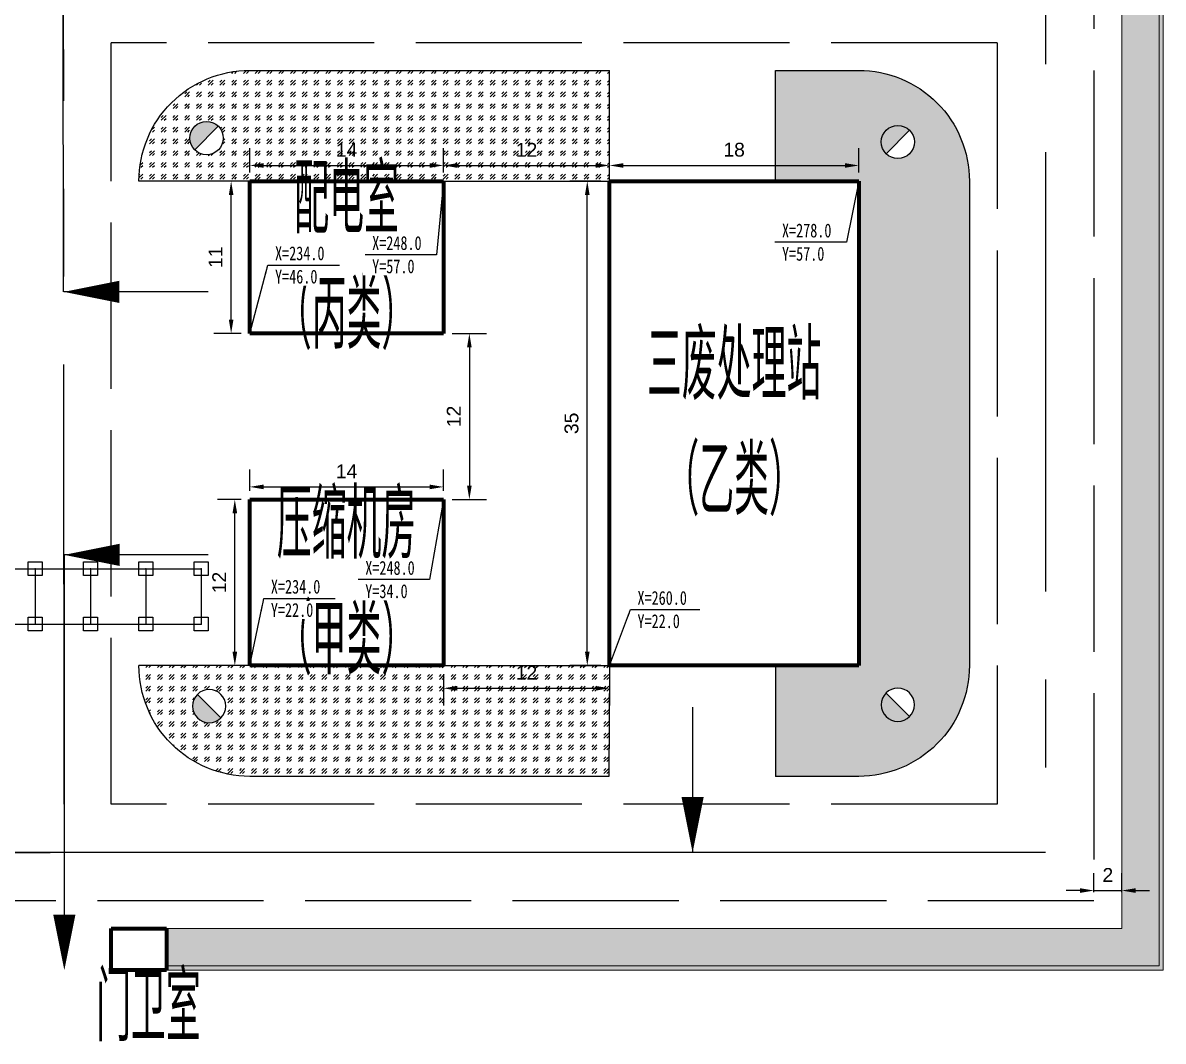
# Model space of a CAD drawing. Header units: millimetres. Extents: x 3176 to 4017, y 1682 to 2277.
# Drawn here: x 3533.8 to 3616.2, y 1984 to 2057.6 of the extents above; entities that cross this region are included whole.
import ezdxf

# ---------------------------------------------------------------- set-up
doc = ezdxf.new("R2010")
doc.units = ezdxf.units.MM
doc.linetypes.add('ACAD_ISO02W100', pattern=[15, 12, -3])
doc.linetypes.add('CENTER', pattern=[50.8, 31.75, -6.35, 6.35, -6.35])
for name, color, linetype, lineweight in [('05-建筑外围', 7, 'Continuous', 25), ('13-门卫室', 90, 'Continuous', 80), ('14-消防', 12, 'Continuous', 25), ('15-管廊', 130, 'Continuous', 25), ('19-楼梯 @ 1', 126, 'Continuous', 25), ('2-文本 @ 1', 7, 'Continuous', 25), ('21-消防路线', 30, 'Continuous', 25), ('23-标注', 7, 'Continuous', 25), ('25-坐标2', 7, 'Continuous', 25), ('3-围墙', 140, 'Continuous', 20), ('4-人行道内外沿', 7, 'Continuous', 20), ('5-道路线', 7, 'ACAD_ISO02W100', 25), ('6-道路中心黄线', 50, 'CENTER', 25), ('7-建筑外沿', 7, 'Continuous', 25), ('8-防爆墙', 30, 'Continuous', 80), ('9-建筑设施', 213, 'Continuous', 80)]:
    doc.layers.add(name, color=color, linetype=linetype, lineweight=lineweight)
doc.styles.add('5mm', font='gbenor.shx', dxfattribs={"width": 0.7, "height": 5, "bigfont": 'gbcbig.shx'})
doc.styles.add('Dim_Coord', font='txt', dxfattribs={"width": 0.75})
doc.styles.get("Standard").update_dxf_attribs({"font": 'arial.ttf'})
doc.dimstyles.new('ISO-25', dxfattribs={"dimtxt": 1, "dimasz": 1, "dimexe": 1.25, "dimexo": 0.625, "dimtad": 1, "dimdec": 1, "dimtxsty": 'Standard', "dimcen": 2.5, "dimadec": 0, "dimazin": 0, "dimtfac": 1, "dimtdec": 1, "dimtmove": 0, "dimatfit": 3, "dimfxl": 0, "dimarcsym": 0})
pattern_1 = [(45, (532.95175, 1055.5772), (0.84852814, -9e-17), [0.5, -0.7]), (45, (533.1639, 1055.5772), (0.84852814, -9e-17), [0.2, -1]), (45, (532.95175, 1055.78933), (0.84852814, -9e-17), [0.2, -1])]
pattern_2 = [(45, (595.168, 467.2063), (0.84852814, -9e-17), [0.5, -0.7]), (45, (595.3801, 467.2063), (0.84852814, -9e-17), [0.2, -1]), (45, (595.168, 467.4184), (0.84852814, -9e-17), [0.2, -1])]

# ---------------------------------------------------------------- blocks, each defined once
blk = doc.blocks.new('消防拴')
at = {"layer": '6-道路中心黄线', "true_color": 0x991b1e}
h = blk.add_hatch(color=244, dxfattribs=at)
h.dxf.hatch_style = 1
h.paths.add_polyline_path([(2870.019, 1133.538, 0.668179), (2867.971, 1132.689, 0.198912), (2868.322, 1131.841)])
at = {"layer": '14-消防'}
blk.add_line((2868.322, 1131.841), (2870.019, 1133.538), dxfattribs=at)
blk.add_circle((2869.171, 1132.689), 1.2, dxfattribs=at)
blk = doc.blocks.new('*D32')
at = {"layer": '23-标注', "color": 0, "lineweight": -2, "transparency": 16777216}
for p, q in [((3550.19, 2046.793), (3550.19, 2048.549)), ((3564.19, 2046.793), (3564.19, 2048.549)), ((3551.19, 2047.299), (3563.19, 2047.299))]:
    blk.add_line(p, q, dxfattribs=at)
at = {"layer": '23-标注', "color": 0, "transparency": 16777216}
for points in [[(3551.19, 2047.466), (3551.19, 2047.132), (3550.19, 2047.299)], [(3563.19, 2047.466), (3563.19, 2047.132), (3564.19, 2047.299)]]:
    blk.add_solid(points, dxfattribs=at)
at = {"layer": 'Defpoints', "color": 0, "transparency": 16777216}
for p in [(3564.19, 2047.299), (3550.19, 2046.168), (3564.19, 2046.168)]:
    blk.add_point(p, dxfattribs=at)
at = {"layer": '23-标注', "color": 0, "transparency": 16777216, "insert": (3557.19, 2048.426), "char_height": 1, "attachment_point": 5}
blk.add_mtext('14', dxfattribs=at)
blk = doc.blocks.new('*D33')
at = {"layer": '23-标注', "color": 0, "lineweight": -2, "transparency": 16777216}
for p, q in [((3549.565, 2046.168), (3547.601, 2046.168)), ((3548.851, 2036.168), (3548.851, 2045.168)), ((3549.565, 2035.168), (3547.601, 2035.168))]:
    blk.add_line(p, q, dxfattribs=at)
at = {"layer": '23-标注', "color": 0, "transparency": 16777216}
for points in [[(3548.685, 2045.168), (3549.018, 2045.168), (3548.851, 2046.168)], [(3548.685, 2036.168), (3549.018, 2036.168), (3548.851, 2035.168)]]:
    blk.add_solid(points, dxfattribs=at)
at = {"layer": 'Defpoints', "color": 0, "transparency": 16777216}
for p in [(3548.851, 2046.168), (3550.19, 2046.168), (3550.19, 2035.168)]:
    blk.add_point(p, dxfattribs=at)
at = {"layer": '23-标注', "color": 0, "transparency": 16777216, "insert": (3547.724, 2040.668), "char_height": 1, "attachment_point": 5, "rotation": 90}
blk.add_mtext('11', dxfattribs=at)
blk = doc.blocks.new('*D34')
at = {"layer": '23-标注', "color": 0, "lineweight": -2, "transparency": 16777216}
for p, q in [((3576.19, 2046.793), (3576.19, 2048.549)), ((3594.19, 2046.793), (3594.19, 2048.549)), ((3577.19, 2047.299), (3593.19, 2047.299))]:
    blk.add_line(p, q, dxfattribs=at)
at = {"layer": '23-标注', "color": 0, "transparency": 16777216}
for points in [[(3577.19, 2047.466), (3577.19, 2047.132), (3576.19, 2047.299)], [(3593.19, 2047.466), (3593.19, 2047.132), (3594.19, 2047.299)]]:
    blk.add_solid(points, dxfattribs=at)
at = {"layer": 'Defpoints', "color": 0, "transparency": 16777216}
for p in [(3594.19, 2047.299), (3576.19, 2046.168), (3594.19, 2046.168)]:
    blk.add_point(p, dxfattribs=at)
at = {"layer": '23-标注', "color": 0, "transparency": 16777216, "insert": (3585.19, 2048.435), "char_height": 1, "attachment_point": 5}
blk.add_mtext('18', dxfattribs=at)
blk = doc.blocks.new('*D35')
at = {"layer": '23-标注', "color": 0, "lineweight": -2, "transparency": 16777216}
for p, q in [((3575.565, 2046.168), (3573.331, 2046.168)), ((3574.581, 2012.168), (3574.581, 2045.168)), ((3575.565, 2011.168), (3573.331, 2011.168))]:
    blk.add_line(p, q, dxfattribs=at)
at = {"layer": '23-标注', "color": 0, "transparency": 16777216}
for points in [[(3574.414, 2045.168), (3574.748, 2045.168), (3574.581, 2046.168)], [(3574.414, 2012.168), (3574.748, 2012.168), (3574.581, 2011.168)]]:
    blk.add_solid(points, dxfattribs=at)
at = {"layer": 'Defpoints', "color": 0, "transparency": 16777216}
for p in [(3574.581, 2046.168), (3576.19, 2046.168), (3576.19, 2011.168)]:
    blk.add_point(p, dxfattribs=at)
at = {"layer": '23-标注', "color": 0, "transparency": 16777216, "insert": (3573.445, 2028.668), "char_height": 1, "attachment_point": 5, "rotation": 90}
blk.add_mtext('35', dxfattribs=at)
blk = doc.blocks.new('*D36')
at = {"layer": '23-标注', "color": 0, "lineweight": -2, "transparency": 16777216}
for p, q in [((3550.19, 2023.793), (3550.19, 2025.327)), ((3564.19, 2023.793), (3564.19, 2025.327)), ((3551.19, 2024.077), (3563.19, 2024.077))]:
    blk.add_line(p, q, dxfattribs=at)
at = {"layer": '23-标注', "color": 0, "transparency": 16777216}
for points in [[(3551.19, 2024.244), (3551.19, 2023.91), (3550.19, 2024.077)], [(3563.19, 2024.244), (3563.19, 2023.91), (3564.19, 2024.077)]]:
    blk.add_solid(points, dxfattribs=at)
at = {"layer": 'Defpoints', "color": 0, "transparency": 16777216}
for p in [(3564.19, 2024.077), (3550.19, 2023.168), (3564.19, 2023.168)]:
    blk.add_point(p, dxfattribs=at)
at = {"layer": '23-标注', "color": 0, "transparency": 16777216, "insert": (3557.19, 2025.204), "char_height": 1, "attachment_point": 5}
blk.add_mtext('14', dxfattribs=at)
blk = doc.blocks.new('*D37')
at = {"layer": '23-标注', "color": 0, "lineweight": -2, "transparency": 16777216}
for p, q in [((3549.565, 2023.168), (3547.868, 2023.168)), ((3549.118, 2012.168), (3549.118, 2022.168)), ((3549.565, 2011.168), (3547.868, 2011.168))]:
    blk.add_line(p, q, dxfattribs=at)
at = {"layer": '23-标注', "color": 0, "transparency": 16777216}
for points in [[(3548.951, 2022.168), (3549.285, 2022.168), (3549.118, 2023.168)], [(3548.951, 2012.168), (3549.285, 2012.168), (3549.118, 2011.168)]]:
    blk.add_solid(points, dxfattribs=at)
at = {"layer": 'Defpoints', "color": 0, "transparency": 16777216}
for p in [(3549.118, 2023.168), (3550.19, 2023.168), (3550.19, 2011.168)]:
    blk.add_point(p, dxfattribs=at)
at = {"layer": '23-标注', "color": 0, "transparency": 16777216, "insert": (3547.991, 2017.168), "char_height": 1, "attachment_point": 5, "rotation": 90}
blk.add_mtext('12', dxfattribs=at)
blk = doc.blocks.new('*D60')
at = {"layer": '23-标注', "color": 0, "lineweight": -2, "transparency": 16777216}
for p, q in [((3564.19, 2046.793), (3564.19, 2048.549)), ((3576.19, 2046.793), (3576.19, 2048.549)), ((3565.19, 2047.299), (3575.19, 2047.299))]:
    blk.add_line(p, q, dxfattribs=at)
at = {"layer": '23-标注', "color": 0, "transparency": 16777216}
for points in [[(3565.19, 2047.466), (3565.19, 2047.132), (3564.19, 2047.299)], [(3575.19, 2047.466), (3575.19, 2047.132), (3576.19, 2047.299)]]:
    blk.add_solid(points, dxfattribs=at)
at = {"layer": 'Defpoints', "color": 0, "transparency": 16777216}
for p in [(3576.19, 2047.299), (3564.19, 2046.168), (3576.19, 2046.168)]:
    blk.add_point(p, dxfattribs=at)
at = {"layer": '23-标注', "color": 0, "transparency": 16777216, "insert": (3570.19, 2048.426), "char_height": 1, "attachment_point": 5}
blk.add_mtext('12', dxfattribs=at)
blk = doc.blocks.new('*D61')
at = {"layer": '23-标注', "color": 0, "lineweight": -2, "transparency": 16777216}
for p, q in [((3564.815, 2035.168), (3567.312, 2035.168)), ((3566.062, 2034.168), (3566.062, 2024.168)), ((3564.815, 2023.168), (3567.312, 2023.168))]:
    blk.add_line(p, q, dxfattribs=at)
at = {"layer": '23-标注', "color": 0, "transparency": 16777216}
for points in [[(3565.895, 2034.168), (3566.228, 2034.168), (3566.062, 2035.168)], [(3565.895, 2024.168), (3566.228, 2024.168), (3566.062, 2023.168)]]:
    blk.add_solid(points, dxfattribs=at)
at = {"layer": 'Defpoints', "color": 0, "transparency": 16777216}
for p in [(3564.19, 2035.168), (3564.19, 2023.168), (3566.062, 2023.168)]:
    blk.add_point(p, dxfattribs=at)
at = {"layer": '23-标注', "color": 0, "transparency": 16777216, "insert": (3564.935, 2029.168), "char_height": 1, "attachment_point": 5, "rotation": 90}
blk.add_mtext('12', dxfattribs=at)
blk = doc.blocks.new('*D62')
at = {"layer": '23-标注', "color": 0, "lineweight": -2, "transparency": 16777216}
for p, q in [((3564.19, 2010.543), (3564.19, 2008.28)), ((3576.189, 2010.476), (3576.189, 2008.28)), ((3565.19, 2009.53), (3575.189, 2009.53))]:
    blk.add_line(p, q, dxfattribs=at)
at = {"layer": '23-标注', "color": 0, "transparency": 16777216}
for points in [[(3565.19, 2009.696), (3565.19, 2009.363), (3564.19, 2009.53)], [(3575.189, 2009.696), (3575.189, 2009.363), (3576.189, 2009.53)]]:
    blk.add_solid(points, dxfattribs=at)
at = {"layer": 'Defpoints', "color": 0, "transparency": 16777216}
for p in [(3564.19, 2011.168), (3576.189, 2011.101), (3576.189, 2009.53)]:
    blk.add_point(p, dxfattribs=at)
at = {"layer": '23-标注', "color": 0, "transparency": 16777216, "insert": (3570.19, 2010.657), "char_height": 1, "attachment_point": 5}
blk.add_mtext('12', dxfattribs=at)
blk = doc.blocks.new('*U134')
at = {"insert": (0, 0.333), "char_height": 1, "attachment_point": 7, "style": 'Dim_Coord', "bg_fill": 3, "box_fill_scale": 1.15, "bg_fill_color": 256, "bg_fill_transparency": 0}
blk.add_mtext(' X=234.0', dxfattribs=at)
at = {"insert": (0, -0.333), "char_height": 1, "attachment_point": 1, "style": 'Dim_Coord', "bg_fill": 3, "box_fill_scale": 1.15, "bg_fill_color": 256, "bg_fill_transparency": 0}
blk.add_mtext(' Y=22.0', dxfattribs=at)
at = {"color": 0}
blk.add_line((0, 0), (5.161, 0), dxfattribs=at)
blk = doc.blocks.new('*U135')
at = {"insert": (-5.161, 0.333), "char_height": 1, "attachment_point": 7, "style": 'Dim_Coord', "bg_fill": 3, "box_fill_scale": 1.15, "bg_fill_color": 256, "bg_fill_transparency": 0}
blk.add_mtext(' X=248.0', dxfattribs=at)
at = {"insert": (-5.161, -0.333), "char_height": 1, "attachment_point": 1, "style": 'Dim_Coord', "bg_fill": 3, "box_fill_scale": 1.15, "bg_fill_color": 256, "bg_fill_transparency": 0}
blk.add_mtext(' Y=34.0', dxfattribs=at)
at = {"color": 0}
blk.add_line((0, 0), (-5.161, 0), dxfattribs=at)
blk = doc.blocks.new('*U136')
at = {"insert": (0, 0.333), "char_height": 1, "attachment_point": 7, "style": 'Dim_Coord', "bg_fill": 3, "box_fill_scale": 1.15, "bg_fill_color": 256, "bg_fill_transparency": 0}
blk.add_mtext(' X=260.0', dxfattribs=at)
at = {"insert": (0, -0.333), "char_height": 1, "attachment_point": 1, "style": 'Dim_Coord', "bg_fill": 3, "box_fill_scale": 1.15, "bg_fill_color": 256, "bg_fill_transparency": 0}
blk.add_mtext(' Y=22.0', dxfattribs=at)
at = {"color": 0}
blk.add_line((0, 0), (5.021, 0), dxfattribs=at)
blk = doc.blocks.new('*U137')
at = {"insert": (-5.161, 0.333), "char_height": 1, "attachment_point": 7, "style": 'Dim_Coord', "bg_fill": 3, "box_fill_scale": 1.15, "bg_fill_color": 256, "bg_fill_transparency": 0}
blk.add_mtext(' X=278.0', dxfattribs=at)
at = {"insert": (-5.161, -0.333), "char_height": 1, "attachment_point": 1, "style": 'Dim_Coord', "bg_fill": 3, "box_fill_scale": 1.15, "bg_fill_color": 256, "bg_fill_transparency": 0}
blk.add_mtext(' Y=57.0', dxfattribs=at)
at = {"color": 0}
blk.add_line((0, 0), (-5.161, 0), dxfattribs=at)
blk = doc.blocks.new('*U138')
at = {"insert": (-5.161, 0.333), "char_height": 1, "attachment_point": 7, "style": 'Dim_Coord', "bg_fill": 3, "box_fill_scale": 1.15, "bg_fill_color": 256, "bg_fill_transparency": 0}
blk.add_mtext(' X=248.0', dxfattribs=at)
at = {"insert": (-5.161, -0.333), "char_height": 1, "attachment_point": 1, "style": 'Dim_Coord', "bg_fill": 3, "box_fill_scale": 1.15, "bg_fill_color": 256, "bg_fill_transparency": 0}
blk.add_mtext(' Y=57.0', dxfattribs=at)
at = {"color": 0}
blk.add_line((0, 0), (-5.161, 0), dxfattribs=at)
blk = doc.blocks.new('*U139')
at = {"insert": (0, 0.333), "char_height": 1, "attachment_point": 7, "style": 'Dim_Coord', "bg_fill": 3, "box_fill_scale": 1.15, "bg_fill_color": 256, "bg_fill_transparency": 0}
blk.add_mtext(' X=234.0', dxfattribs=at)
at = {"insert": (0, -0.333), "char_height": 1, "attachment_point": 1, "style": 'Dim_Coord', "bg_fill": 3, "box_fill_scale": 1.15, "bg_fill_color": 256, "bg_fill_transparency": 0}
blk.add_mtext(' Y=46.0', dxfattribs=at)
at = {"color": 0}
blk.add_line((0, 0), (5.161, 0), dxfattribs=at)
blk = doc.blocks.new('*D170')
at = {"layer": '23-标注', "color": 0, "lineweight": -2, "transparency": 16777216}
for p, q in [((3611.19, 1994.793), (3611.19, 1996.166)), ((3613.19, 1994.793), (3613.19, 1996.166)), ((3610.19, 1994.916), (3609.19, 1994.916)), ((3611.19, 1994.916), (3613.19, 1994.916)), ((3614.19, 1994.916), (3615.19, 1994.916))]:
    blk.add_line(p, q, dxfattribs=at)
at = {"layer": '23-标注', "color": 0, "transparency": 16777216}
for points in [[(3610.19, 1995.082), (3610.19, 1994.749), (3611.19, 1994.916)], [(3614.19, 1995.082), (3614.19, 1994.749), (3613.19, 1994.916)]]:
    blk.add_solid(points, dxfattribs=at)
at = {"layer": 'Defpoints', "color": 0, "transparency": 16777216}
for p in [(3613.19, 1994.916), (3611.19, 1994.168), (3613.19, 1994.168)]:
    blk.add_point(p, dxfattribs=at)
at = {"layer": '23-标注', "color": 0, "transparency": 16777216, "insert": (3612.19, 1996.043), "char_height": 1, "attachment_point": 5}
blk.add_mtext('2', dxfattribs=at)

msp = doc.modelspace()

# ---------------------------------------------------------------- hatches: boundary and pattern name
at = {"true_color": 0x58ba48}
h = msp.add_hatch(dxfattribs=at)
h.set_pattern_fill('GOST_GLASS', color=85, scale=0.1)
h.set_pattern_definition(pattern_2)
h.paths.add_polyline_path([(3576.19, 2054.168), (3550.19, 2054.168, 0.414214), (3542.19, 2046.168), (3550.19, 2046.168), (3564.19, 2046.168), (3576.19, 2046.168)])
h.paths.add_polyline_path([(3548.278, 2049.28, -1), (3545.878, 2049.28, -1)], flags=16)
h = msp.add_hatch(dxfattribs=at)
h.set_pattern_fill('GOST_GLASS', color=85, scale=0.1)
h.set_pattern_definition(pattern_2)
h.paths.add_polyline_path([(3594.19, 2054.168), (3588.19, 2054.168), (3588.19, 2046.168), (3594.19, 2046.168), (3594.19, 2011.168), (3588.19, 2011.168), (3588.19, 2003.168), (3594.19, 2003.168, 0.414214), (3602.19, 2011.168), (3602.19, 2046.168, 0.414214)])
h.paths.add_polyline_path([(3595.818, 2048.996, -1), (3598.218, 2048.996, -1)], flags=16)
h.paths.add_polyline_path([(3598.218, 2008.339, -1), (3595.818, 2008.339, -1)], flags=16)
at = {"layer": '05-建筑外围', "true_color": 0x58ba48}
h = msp.add_hatch(dxfattribs=at)
h.set_pattern_fill('GOST_GLASS', color=85, scale=0.1)
h.set_pattern_definition(pattern_1)
edge = h.paths.add_edge_path()
edge.add_line((3615.89, 2126.168), (3615.19, 2126.168))
edge.add_arc((3615.19, 2124.168), 2, 90, 180)
edge.add_line((3613.19, 2124.168), (3613.19, 1992.168))
edge.add_line((3613.19, 1992.168), (3544.19, 1992.168))
edge.add_line((3544.19, 1992.168), (3544.19, 1989.468))
edge.add_line((3544.19, 1989.468), (3615.89, 1989.468))
edge.add_line((3615.89, 1989.468), (3615.89, 2126.168))
at = {"layer": '05-建筑外围'}
h = msp.add_hatch(dxfattribs=at)
h.set_pattern_fill('AR-BRSTD', color=5, scale=0.001)
h.set_pattern_definition([(0, (532.95175, 1055.5772), (0, 0.0677418), []), (90, (532.95175, 1055.5772), (-0.1016, 0.0677418), [0.0677418, -0.0677418])])
h.paths.add_polyline_path([(3615.89, 2126.168), (3616.19, 2126.168), (3616.19, 1989.168), (3544.19, 1989.168), (3544.19, 1989.468), (3615.89, 1989.468)])
at = {"layer": '05-建筑外围', "true_color": 0x58ba48}
h = msp.add_hatch(dxfattribs=at)
h.set_pattern_fill('GOST_GLASS', color=85, scale=0.1)
h.set_pattern_definition(pattern_1)
h.paths.add_polyline_path([(3550.19, 2011.168), (3542.19, 2011.168, 0.414214), (3550.19, 2003.168), (3576.145, 2003.168), (3576.19, 2011.168), (3564.19, 2011.168)])
h.paths.add_polyline_path([(3546.064, 2008.242, -1), (3548.464, 2008.242, -1)], flags=16)

# ---------------------------------------------------------------- linework, layer by layer
for p, q in [((3550.19, 2046.168), (3550.19, 2046.168)), ((3550.19, 2011.168), (3550.19, 2011.168))]:
    msp.add_line(p, q)
at = {"layer": '13-门卫室'}
for p, q in [((3540.19, 1989.168), (3540.19, 1992.168)), ((3540.19, 1992.168), (3544.19, 1992.168)), ((3544.19, 1992.168), (3544.19, 1989.468)), ((3544.19, 1989.168), (3540.19, 1989.168)), ((3544.19, 1989.468), (3544.19, 1989.168))]:
    msp.add_line(p, q, dxfattribs=at)
at = {"layer": '15-管廊'}
for p, q in [((3534.19, 2018.668), (3535.19, 2018.668)), ((3534.19, 2017.668), (3534.19, 2018.668)), ((3535.19, 2018.668), (3535.19, 2017.668)), ((3538.19, 2018.668), (3539.19, 2018.668)), ((3538.19, 2017.668), (3538.19, 2018.668)), ((3539.19, 2018.668), (3539.19, 2017.668)), ((3542.19, 2018.668), (3543.19, 2018.668)), ((3542.19, 2017.668), (3542.19, 2018.668)), ((3543.19, 2018.668), (3543.19, 2017.668)), ((3546.19, 2018.668), (3547.19, 2018.668)), ((3546.19, 2017.668), (3546.19, 2018.668)), ((3547.19, 2018.668), (3547.19, 2017.668)), ((3530.69, 2018.168), (3534.69, 2018.168)), ((3534.69, 2018.168), (3534.69, 2014.168)), ((3534.69, 2018.168), (3538.69, 2018.168)), ((3538.69, 2018.168), (3538.69, 2014.168)), ((3538.69, 2018.168), (3542.69, 2018.168)), ((3542.69, 2018.168), (3542.69, 2014.168)), ((3542.69, 2018.168), (3546.69, 2018.168)), ((3546.69, 2018.168), (3546.69, 2014.168)), ((3535.19, 2017.668), (3534.19, 2017.668)), ((3539.19, 2017.668), (3538.19, 2017.668)), ((3543.19, 2017.668), (3542.19, 2017.668)), ((3547.19, 2017.668), (3546.19, 2017.668)), ((3534.19, 2014.668), (3535.19, 2014.668)), ((3534.19, 2013.668), (3534.19, 2014.668)), ((3535.19, 2014.668), (3535.19, 2013.668)), ((3538.19, 2014.668), (3539.19, 2014.668)), ((3538.19, 2013.668), (3538.19, 2014.668)), ((3539.19, 2014.668), (3539.19, 2013.668)), ((3542.19, 2014.668), (3543.19, 2014.668)), ((3542.19, 2013.668), (3542.19, 2014.668)), ((3543.19, 2014.668), (3543.19, 2013.668)), ((3546.19, 2014.668), (3547.19, 2014.668)), ((3546.19, 2013.668), (3546.19, 2014.668)), ((3547.19, 2014.668), (3547.19, 2013.668)), ((3530.69, 2014.168), (3534.69, 2014.168)), ((3535.19, 2013.668), (3534.19, 2013.668)), ((3534.69, 2014.168), (3538.69, 2014.168)), ((3539.19, 2013.668), (3538.19, 2013.668)), ((3538.69, 2014.168), (3542.69, 2014.168)), ((3543.19, 2013.668), (3542.19, 2013.668)), ((3542.69, 2014.168), (3546.69, 2014.168)), ((3547.19, 2013.668), (3546.19, 2013.668))]:
    msp.add_line(p, q, dxfattribs=at)
for p in [(3534.69, 2018.168), (3534.69, 2018.168), (3538.69, 2018.168), (3538.69, 2018.168), (3542.69, 2018.168), (3542.69, 2018.168), (3546.69, 2018.168), (3546.69, 2018.168), (3534.69, 2014.168), (3534.69, 2014.168), (3538.69, 2014.168), (3538.69, 2014.168), (3542.69, 2014.168), (3542.69, 2014.168), (3546.69, 2014.168), (3546.69, 2014.168)]:
    msp.add_point(p, dxfattribs=at)
at = {"layer": '21-消防路线'}
for p, q in [((3536.73, 2038.168), (3536.706, 2129.668)), ((3547.19, 2038.168), (3536.769, 2038.168)), ((3547.19, 2019.168), (3536.786, 2019.168)), ((3536.786, 2019.168), (3536.8, 1993.168)), ((3582.19, 2008.168), (3582.19, 1997.668)), ((3504.69, 1997.668), (3535.786, 1997.668)), ((3582.19, 1997.668), (3535.786, 1997.668))]:
    msp.add_line(p, q, dxfattribs=at)
for points in [[(3540.769, 2038.168, 1.6, 0, 0), (3536.769, 2038.168, 0, 0, 0)], [(3540.786, 2019.168, 1.6, 0, 0), (3536.786, 2019.168, 0, 0, 0)], [(3582.19, 2001.668, 1.6, 0, 0), (3582.19, 1997.668, 0, 0, 0)], [(3536.8, 1993.168, 1.6, 0, 0), (3536.8, 1989.168, 0, 0, 0)]]:
    msp.add_lwpolyline(points, format="xyseb", dxfattribs=at)
at = {"layer": '3-围墙'}
for points in [[(3616.19, 2126.168), (3616.19, 1989.168), (3544.19, 1989.168)], [(3615.89, 2126.168), (3615.89, 1989.468), (3544.19, 1989.468)]]:
    msp.add_lwpolyline(points, dxfattribs=at)
at = {"layer": '4-人行道内外沿'}
msp.add_lwpolyline([(3615.89, 2126.168), (3615.19, 2126.168, 0.414214), (3613.19, 2124.168), (3613.19, 1992.168), (3544.19, 1992.168)], format="xyb", dxfattribs=at)
at = {"layer": '5-道路线'}
for p in [(3540.19, 2001.168), (3604.19, 2056.168)]:
    msp.add_line(p, (3540.19, 2056.168), dxfattribs=at)
msp.add_lwpolyline([(3321.19, 2204.168), (3611.19, 2204.168), (3611.19, 1994.168), (3321.19, 1994.168)], close=True, dxfattribs=at)
msp.add_lwpolyline([(3604.19, 2056.168), (3604.19, 2001.168), (3540.19, 2001.168)], dxfattribs=at)
at = {"layer": '6-道路中心黄线'}
msp.add_line((3536.8, 2001.168), (3536.69, 2126.168), dxfattribs=at)
msp.add_lwpolyline([(3324.964, 2200.668), (3607.69, 2200.668), (3607.69, 1997.668), (3324.964, 1997.668)], close=True, dxfattribs=at)
at = {"layer": '7-建筑外沿'}
for p, q in [((3576.19, 2046.168), (3576.19, 2054.168)), ((3588.19, 2046.168), (3588.19, 2054.168)), ((3550.19, 2046.168), (3542.19, 2046.168)), ((3564.19, 2046.168), (3576.19, 2046.168)), ((3550.19, 2011.168), (3542.19, 2011.168)), ((3564.19, 2011.168), (3576.19, 2011.168)), ((3576.19, 2011.168), (3576.145, 2003.168)), ((3588.19, 2011.168), (3588.19, 2003.168))]:
    msp.add_line(p, q, dxfattribs=at)
for points in [[(3542.19, 2046.168, -0.414214), (3550.19, 2054.168), (3576.19, 2054.168)], [(3588.19, 2054.168), (3594.19, 2054.168, -0.414214), (3602.19, 2046.168), (3602.19, 2011.168, -0.414214), (3594.19, 2003.168), (3588.19, 2003.168)], [(3576.145, 2003.168), (3550.19, 2003.168, -0.414214), (3542.19, 2011.168)]]:
    msp.add_lwpolyline(points, format="xyb", dxfattribs=at)
at = {"layer": '8-防爆墙'}
for p, q in [((3550.19, 2046.168), (3564.19, 2046.168)), ((3550.19, 2035.168), (3550.19, 2046.168)), ((3550.19, 2023.168), (3564.19, 2023.168)), ((3550.19, 2011.168), (3550.19, 2023.168))]:
    msp.add_line(p, q, dxfattribs=at)
at = {"layer": '9-建筑设施'}
for p, q in [((3564.19, 2046.168), (3564.19, 2035.168)), ((3576.19, 2046.168), (3594.19, 2046.168)), ((3576.19, 2011.168), (3576.19, 2046.168)), ((3594.19, 2046.168), (3594.19, 2011.168)), ((3564.19, 2035.168), (3550.19, 2035.168)), ((3564.19, 2023.168), (3564.19, 2011.168)), ((3564.19, 2011.168), (3550.19, 2011.168)), ((3562.19, 2011.168), (3562.19, 2011.168)), ((3594.19, 2011.168), (3576.19, 2011.168))]:
    msp.add_line(p, q, dxfattribs=at)

# ---------------------------------------------------------------- block references
at = {"layer": '6-道路中心黄线'}
for p in [(677.907, 916.59), (727.847, 916.307)]:
    msp.add_blockref('消防拴', p, dxfattribs=at)
at = {"layer": '6-道路中心黄线', "xscale": -1, "rotation": 180}
for p in [(727.847, 3141.029), (678.093, 3140.931)]:
    msp.add_blockref('消防拴', p, dxfattribs=at)

# ---------------------------------------------------------------- texts
at = {"layer": '19-楼梯 @ 1', "char_height": 5, "attachment_point": 5, "style": '5mm'}
for s, insert in [('{\\C7;配电室\\P（丙类）}', (3557.19, 2040.668)), ('{\\C7;三废处理站\\P（乙类）}', (3585.19, 2028.668)), ('{\\C7;压缩机房\\P（甲类）}', (3557.19, 2017.168))]:
    msp.add_mtext_dynamic_manual_height_columns(s, width=16.91782, gutter_width=12.5, heights=[35.734], dxfattribs=dict(at, insert=insert))
at = {"layer": '2-文本 @ 1', "insert": (3539.095, 1989.034), "char_height": 5, "attachment_point": 1, "style": '5mm'}
msp.add_mtext_dynamic_manual_height_columns('门卫室', width=11.33595, gutter_width=35, heights=[0], dxfattribs=at)

# ---------------------------------------------------------------- dimensions: what is measured, and where the dimension line sits
at = {"layer": '23-标注'}
for base, p1, p2, picture, middle in [((3564.19, 2047.299), (3550.19, 2046.168), (3564.19, 2046.168), '*D32', (3557.19, 2048.426)), ((3576.19, 2047.299), (3564.19, 2046.168), (3576.19, 2046.168), '*D60', (3570.19, 2048.426)), ((3594.19, 2047.299), (3576.19, 2046.168), (3594.19, 2046.168), '*D34', (3585.19, 2048.435)), ((3564.19, 2024.077), (3550.19, 2023.168), (3564.19, 2023.168), '*D36', (3557.19, 2025.204)), ((3576.189, 2009.53), (3564.19, 2011.168), (3576.189, 2011.101), '*D62', (3570.19, 2010.657)), ((3613.19, 1994.916), (3611.19, 1994.168), (3613.19, 1994.168), '*D170', (3612.19, 1996.043))]:
    dim = msp.add_linear_dim(base=base, p1=p1, p2=p2, dimstyle='ISO-25', dxfattribs=at)
    dim.commit()
    dim.dimension.update_dxf_attribs({"geometry": picture, "text_midpoint": middle})
for base, p1, p2, picture, middle in [((3548.851, 2046.168), (3550.19, 2035.168), (3550.19, 2046.168), '*D33', (3547.724, 2040.668)), ((3574.581, 2046.168), (3576.19, 2011.168), (3576.19, 2046.168), '*D35', (3573.445, 2028.668)), ((3566.062, 2023.168), (3564.19, 2035.168), (3564.19, 2023.168), '*D61', (3564.935, 2029.168)), ((3549.118, 2023.168), (3550.19, 2011.168), (3550.19, 2023.168), '*D37', (3547.991, 2017.168))]:
    dim = msp.add_linear_dim(base=base, p1=p1, p2=p2, angle=90, dimstyle='ISO-25', dxfattribs=at)
    dim.commit()
    dim.dimension.update_dxf_attribs({"geometry": picture, "text_midpoint": middle})

# ---------------------------------------------------------------- next in the draw order: block references
at = {"layer": '25-坐标2'}
for name, p in [('*U137', (3593.3, 2041.753)), ('*U138', (3563.691, 2040.846)), ('*U139', (3551.514, 2040.105)), ('*U135', (3563.192, 2017.377)), ('*U134', (3551.214, 2016.02)), ('*U136', (3577.697, 2015.21))]:
    msp.add_blockref(name, p, dxfattribs=at)

# ---------------------------------------------------------------- next in the draw order: leaders
for points in [[(3564.19, 2046.168), (3563.691, 2040.846)], [(3594.19, 2046.168), (3593.3, 2041.753)], [(3550.19, 2035.168), (3551.514, 2040.105)], [(3564.19, 2023.168), (3563.192, 2017.377)], [(3550.19, 2011.168), (3551.214, 2016.02)], [(3576.19, 2011.168), (3577.697, 2015.21)]]:
    msp.add_leader(points, dimstyle='ISO-25', override={"dimldrblk": 'None'}, dxfattribs=at)

doc.saveas('drawing.dxf')
